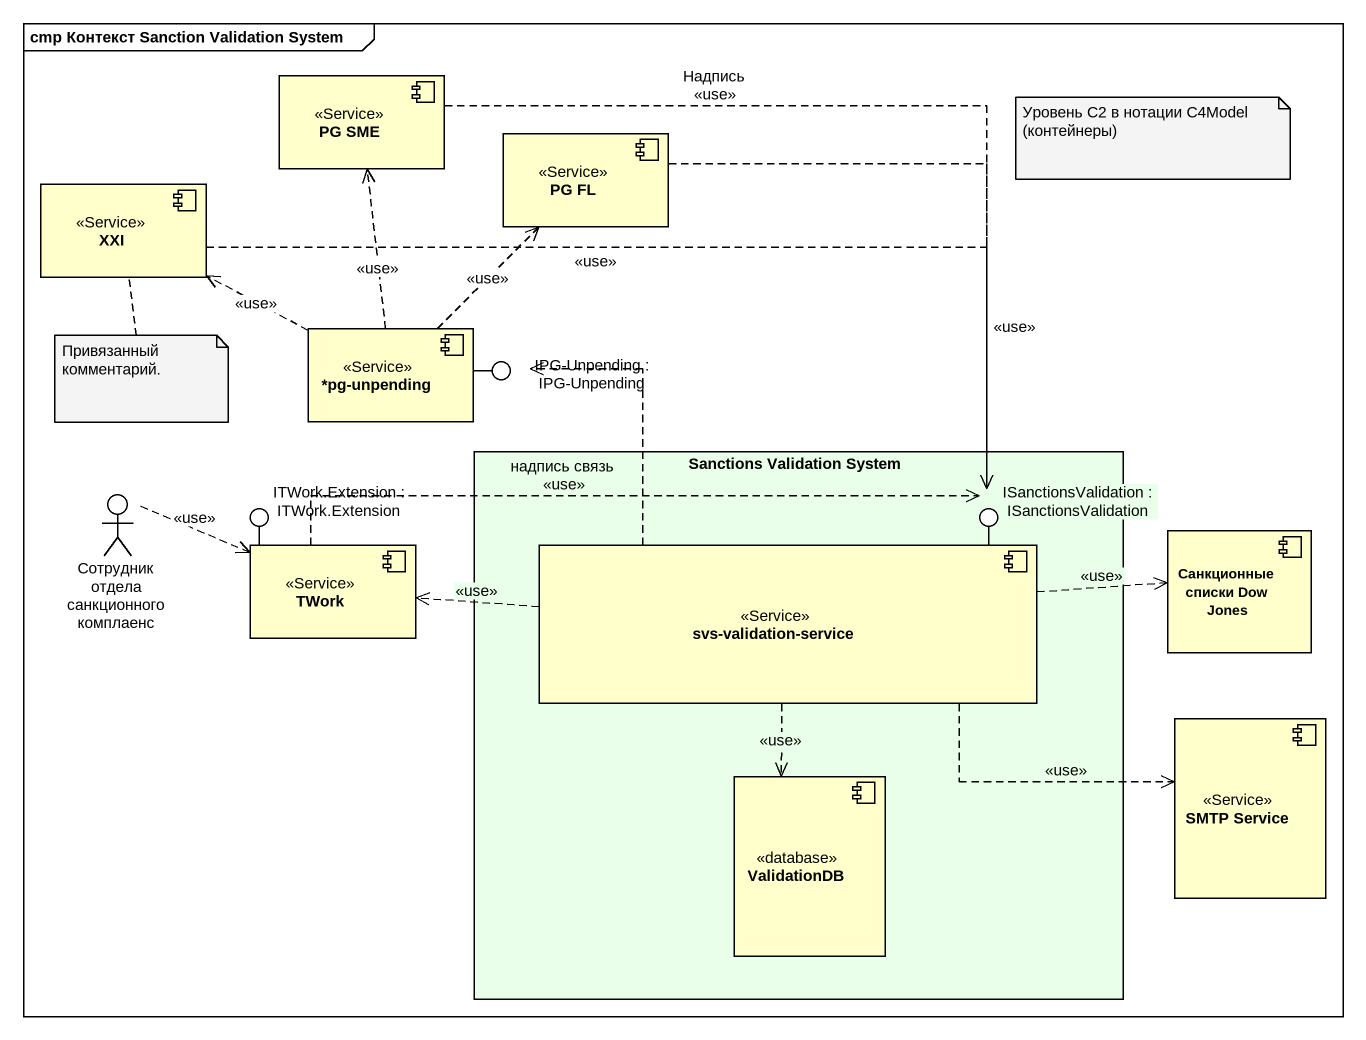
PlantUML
@startuml
mainframe cmp Контекст Sanction Validation System
component "PG SME" as PG_SME <<Service>>
component "PG FL" as PG_FL <<Service>>
component XXI <<Service>>
component "*pg-unpending" as pg_unpending <<Service>>
() "IPG-Unpending : IPG-Unpending" as IPG_Unpending
rectangle "Sanctions Validation System" as Sanctions_Validation_System #E9FFE9 {
  component "svs-validation-service" as svs_validation_service <<Service>>
  component ValidationDB <<database>>
}
actor "Сотрудник отдела санкционного комплаенс" as Сотрудник_отдела
() "ITWork.Extension : ITWork.Extension" as ITWork_Extension
() "ISanctionsValidation : ISanctionsValidation" as ISanctionsValidation
component "Санкционные списки Dow Jones" as Санкционные_списки_Dow_Jones
component TWork <<Service>>
component "SMTP Service" as SMTP_Service <<Service>>
pg_unpending -right- IPG_Unpending
TWork -up- ITWork_Extension
svs_validation_service -right- ISanctionsValidation
PG_SME ..> ISanctionsValidation : Надпись\n<<use>>
PG_FL ..> ISanctionsValidation : <<use>>
XXI .right.> ISanctionsValidation : <<use>>
pg_unpending .up.> PG_SME : <<use>>
pg_unpending .up.> PG_FL : <<use>>
pg_unpending .left.> XXI : <<use>>
Сотрудник_отдела .right.> TWork : <<use>>
TWork .right.> ISanctionsValidation : надпись связь\n<<use>>
svs_validation_service .up.> IPG_Unpending
svs_validation_service .right.> Санкционные_списки_Dow_Jones : <<use>>
svs_validation_service .left.> TWork : <<use>>
svs_validation_service .right.> SMTP_Service : <<use>>
svs_validation_service ..> ValidationDB : <<use>>
note as N1
  Уровень C2 в нотации C4Model
  (контейнеры)
end note
note bottom of XXI : Привязанный комментарий.
@enduml
